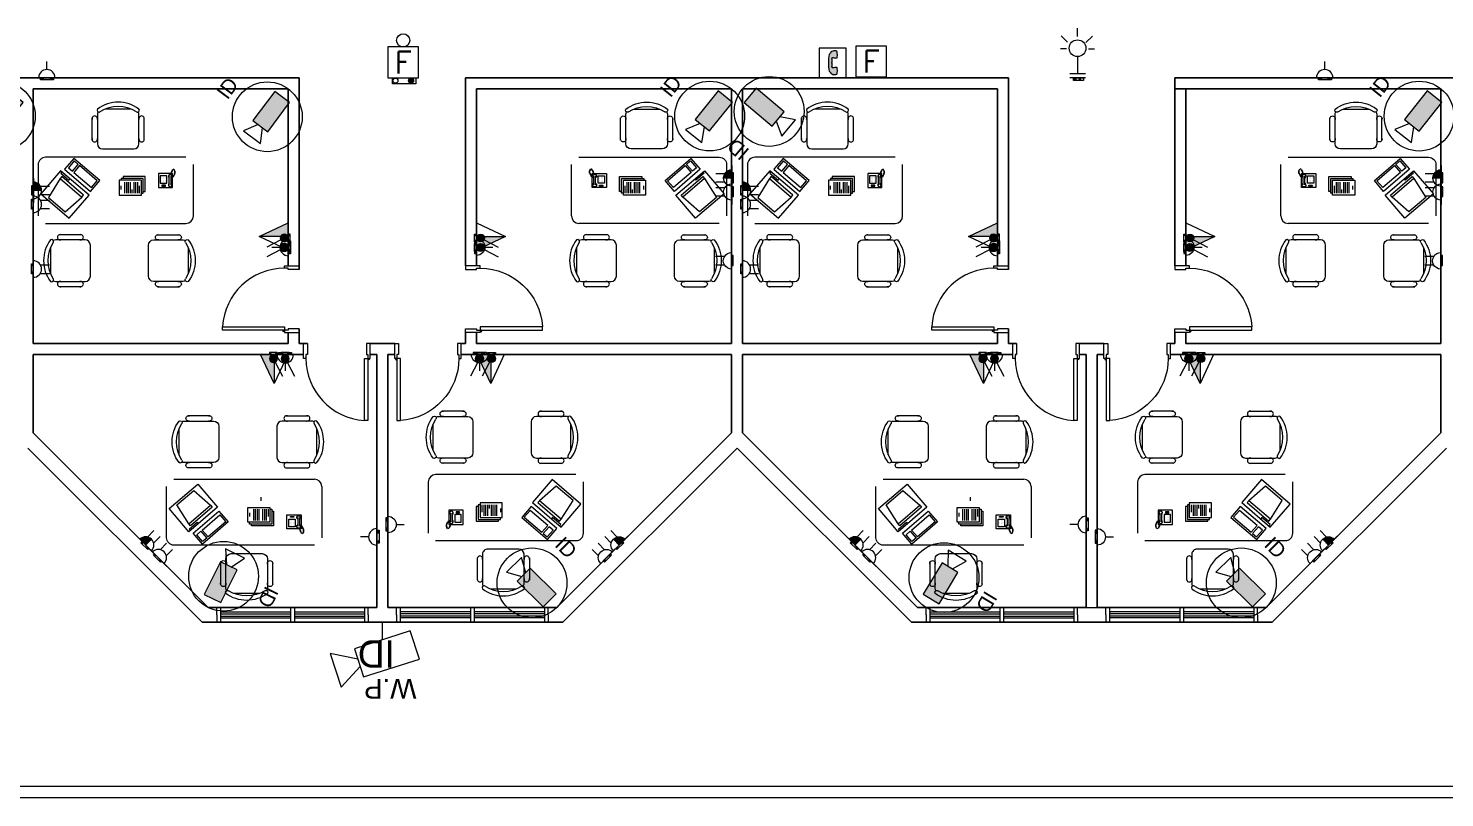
# Model space of a CAD drawing. Extents: x -15 to 148, y 313 to 399.
# Drawn here: x 65.41 to 84.58, y 336.52 to 346.94 of the extents above; entities that cross this region are included whole.
import ezdxf
from ezdxf.enums import TextEntityAlignment as Align

# ---------------------------------------------------------------- set-up
doc = ezdxf.new("R2010")
doc.units = 0
doc.header["$LTSCALE"] = 0.15
doc.layers.get('0').update_dxf_attribs({"color": 252})
for name, color, linetype in [('0 BDH', 252, 'Continuous'), ('0 CCTV', 252, 'Continuous'), ('0 fire alarm', 252, 'Continuous'), ('0 NAMES', 252, 'Continuous'), ('0 sockets', 252, 'Continuous'), ('0 sound', 252, 'Continuous'), ('CCTV', 4, 'Continuous'), ('E- Power- SYM', 4, 'Continuous'), ('E-SOCK', 2, 'Continuous'), ('Lighting Swiches Layer', 4, 'Continuous')]:
    doc.layers.add(name, color=color, linetype=linetype)
for name, color, linetype, lineweight in [('anal', 252, 'Continuous', 20), ('DOOR', 252, 'Continuous', 20), ('E-LT-CKT-NM', 7, 'Continuous', 30), ('sofa', 252, 'Continuous', 9), ('T-CCTV', 7, 'Continuous', 0), ('T-FIRE-B', 4, 'Continuous', 0), ('T-STRUCTURED', 7, 'Continuous', 0), ('T-TEXT', 2, 'Continuous', 0), ('wall', 252, 'Continuous', 30)]:
    doc.layers.add(name, color=color, linetype=linetype, lineweight=lineweight)
doc.styles.add('Arial_3', font='arial.ttf', dxfattribs={"height": 2.345885})
doc.styles.add('SDC-TEXT-ARB', font='sdc-arb.shx')
doc.styles.add('TEXT-NFP', font='simplex.shx')
pattern_1 = [(0, (0, 0), (0, 6.985), [5.08, -1.905]), (90, (0, 0), (-6.985, 4e-16), [5.08, -1.905])]

# ---------------------------------------------------------------- blocks, each defined once
blk = doc.blocks.new('CHAIR7')
for p, q in [((0, 9), (0, -9)), ((20, 12), (3, 12)), ((5.12, 15.04), (17.88, 15.04)), ((23, -7.44), (23, 7.44)), ((3, -12), (20, -12)), ((5.12, -15), (17.88, -15))]:
    blk.add_line(p, q)
for centre, radius, start, end in [((3, 9), 3, 90, 180), ((5.56, 13.54), 1.56, 73.7398, 286.2602), ((17.44, 13.54), 1.56, 253.7398, 106.2602), ((20, 9), 3, 62.41556, 90), ((22.34, 11.12), 1.1, 53.30994, 212.02741), ((4.82, 0), 19.64, 327.57575, 32.42425), ((7, 0), 20, 323.1301, 36.8699), ((3, -9), 3, 180, 270), ((5.56, -13.5), 1.56, 73.7398, 286.2602), ((17.44, -13.5), 1.56, 253.7398, 106.2602), ((20, -9), 3, 270, 297.58444), ((22.34, -11.12), 1.1, 147.97259, 306.69006)]:
    blk.add_arc(centre, radius, start, end)
blk = doc.blocks.new('RECTANG')
for p, q in [((1, 1), (0, 1)), ((0, 1), (0, 0)), ((1, 0), (1, 1)), ((0, 0), (1, 0))]:
    blk.add_line(p, q)
blk = doc.blocks.new('FNPHONE')
for p, q in [((-9.1, 0.22), (-9.7, 0.02)), ((-8.9, 0.62), (-9.5, 0.42)), ((-8.7, 1.02), (-9.3, 0.82)), ((-8.5, 1.42), (-9.1, 1.22)), ((-8.3, 1.82), (-8.9, 1.62)), ((-7.14, 0.56), (-7.5, -0.58)), ((-7.29, 6.54), (-7.29, 1.54)), ((-6.29, 6.54), (-6.29, 1.54)), ((-3.87, 4.85), (-3.87, 4.85)), ((-3.87, 3.91), (-3.87, 3.91)), ((-3.87, 2.97), (-3.87, 2.97)), ((-3.87, 2.03), (-3.87, 2.03)), ((-2.94, 4.85), (-2.94, 4.85)), ((-2.94, 3.91), (-2.94, 3.91)), ((-2.94, 2.97), (-2.94, 2.97)), ((-2.94, 2.03), (-2.94, 2.03)), ((-2, 4.85), (-2, 4.85)), ((-2, 3.91), (-2, 3.91)), ((-2, 2.97), (-2, 2.97)), ((-2, 2.03), (-2, 2.03)), ((-9.3, -0.18), (-9.9, -0.38)), ((-9.3, -0.58), (-9.9, -0.78)), ((-9.3, -0.98), (-9.9, -1.18)), ((-9.3, -1.38), (-9.9, -1.58)), ((-9.1, -1.78), (-9.7, -1.98)), ((-8.9, -2.18), (-9.5, -2.38)), ((-8.43, -2.46), (-9.03, -2.66)), ((-7.9, -1.98), (-8.5, -2.18)), ((-7.7, -1.58), (-8.3, -1.78)), ((-7.5, -1.18), (-8.1, -1.38)), ((-7.3, -0.78), (-7.9, -0.98))]:
    blk.add_line(p, q)
for centre, start, end in [((-6.79, 6.54), 298.49146, 241.50854), ((-6.79, 1.54), 118.49146, 61.50854)]:
    blk.add_arc(centre, 1.05, start, end)
for p, xscale, yscale, zscale in [((-8.21, 0), 8.20528234483245, 8.104073169521023, 8.20528234483245), ((-4.81, 1.25), 3.75, 4.375, 3.75), ((-4.03, 6.72), 2.03125, 0.46875, 2.03125)]:
    blk.add_blockref('RECTANG', p, dxfattribs=dict(xscale=xscale, yscale=yscale, zscale=zscale))
blk = doc.blocks.new('IBMAT', base_point=(61, 306))
for p, q in [((75, 307), (75, 306)), ((81, 307), (75, 307)), ((81, 306), (81, 307))]:
    blk.add_line(p, q)
at = {"xscale": 21, "yscale": 17, "zscale": 21}
blk.add_blockref('RECTANG', (61, 306), dxfattribs=at)
blk = doc.blocks.new('KEYBOARD', base_point=(60, 294))
for p, xscale, yscale, zscale in [((60, 294), 19, 8, 19), ((61, 295), 13, 5, 13), ((75, 295), 3, 5, 3)]:
    blk.add_blockref('RECTANG', p, dxfattribs=dict(xscale=xscale, yscale=yscale, zscale=zscale))
blk = doc.blocks.new('FNCOMP')
for p, q in [((-6.64, 16.23), (-8.5, 3.5)), ((6.08, 16.23), (-6.64, 16.23)), ((8, 3.5), (6.08, 16.23)), ((-8.5, 3.5), (-8.5, 2.04)), ((8, 3.5), (-8.5, 3.5)), ((-8.5, 2.04), (8, 2.04)), ((8, 2.04), (8, 3.5))]:
    blk.add_line(p, q)
at = {"xscale": 1.033846153846154, "yscale": 1.033846153846154, "zscale": 1.033846153846154}
for name, p in [('IBMAT', (-10.86, 0)), ('KEYBOARD', (-10.05, -10.5))]:
    blk.add_blockref(name, p, dxfattribs=at)
blk = doc.blocks.new('D90')
at = {"layer": 'DOOR'}
for points in [[(0.03, 0.2), (0.03, 1.04), (0.078, 1.04), (0.078, 0.2)], [(0.03, 0.2), (0, 0.2), (0, 0), (0.05, 0), (0.05, 0.15), (0.03, 0.15)], [(0.87, 0.2), (0.9, 0.2), (0.9, 0), (0.85, 0), (0.85, 0.15), (0.87, 0.15)]]:
    blk.add_lwpolyline(points, close=True, dxfattribs=at)
blk.add_circle((0.02, 0.21), 0.01, dxfattribs=at)
blk.add_arc((0.025, 0.197), 0.845, 0.2218, 86.3889, dxfattribs=at)
blk = doc.blocks.new('ARCH')
at = {"layer": 'anal'}
for p, q in [((67.958, 339.1), (70.008, 339.1)), ((67.958, 339), (67.958, 339.1)), ((67.958, 339), (67.958, 338.9)), ((68.008, 339.1), (68.008, 338.9)), ((68.008, 339.04), (68.958, 339.04)), ((68.008, 339.015), (68.958, 339.015)), ((68.008, 339), (68.008, 338.9)), ((68.008, 338.985), (68.958, 338.985)), ((68.008, 338.96), (68.958, 338.96)), ((68.958, 339.1), (68.958, 338.9)), ((69.008, 339.1), (69.008, 338.9)), ((69.008, 339.04), (69.958, 339.04)), ((69.008, 339.015), (69.958, 339.015)), ((69.008, 338.985), (69.958, 338.985)), ((69.008, 338.96), (69.958, 338.96)), ((69.958, 339.1), (69.958, 338.9)), ((69.958, 339), (69.958, 338.9)), ((70.008, 339), (70.008, 339.1)), ((70.008, 339), (70.008, 338.9)), ((70.392, 339), (70.392, 339.1)), ((72.442, 339.1), (70.392, 339.1)), ((70.392, 339), (70.392, 338.9)), ((70.442, 339.1), (70.442, 338.9)), ((71.392, 339.04), (70.442, 339.04)), ((71.392, 339.015), (70.442, 339.015)), ((70.442, 339), (70.442, 338.9)), ((71.392, 338.985), (70.442, 338.985)), ((71.392, 338.96), (70.442, 338.96)), ((71.392, 339.1), (71.392, 338.9)), ((71.442, 339.1), (71.442, 338.9)), ((72.392, 339.04), (71.442, 339.04)), ((72.392, 339.015), (71.442, 339.015)), ((72.392, 338.985), (71.442, 338.985)), ((72.392, 338.96), (71.442, 338.96)), ((72.392, 339.1), (72.392, 338.9)), ((72.392, 339), (72.392, 338.9)), ((72.442, 339), (72.442, 339.1)), ((72.442, 339), (72.442, 338.9)), ((77.558, 339.1), (79.608, 339.1)), ((77.558, 339), (77.558, 339.1)), ((77.558, 339), (77.558, 338.9)), ((77.608, 339.1), (77.608, 338.9)), ((77.608, 339.04), (78.558, 339.04)), ((77.608, 339.015), (78.558, 339.015)), ((77.608, 339), (77.608, 338.9)), ((77.608, 338.985), (78.558, 338.985)), ((77.608, 338.96), (78.558, 338.96)), ((78.558, 339.1), (78.558, 338.9)), ((78.608, 339.1), (78.608, 338.9)), ((78.608, 339.04), (79.558, 339.04)), ((78.608, 339.015), (79.558, 339.015)), ((78.608, 338.985), (79.558, 338.985)), ((78.608, 338.96), (79.558, 338.96)), ((79.558, 339.1), (79.558, 338.9)), ((79.558, 339), (79.558, 338.9)), ((79.608, 339), (79.608, 339.1)), ((79.608, 339), (79.608, 338.9)), ((79.725, 339.1), (79.875, 339.1)), ((79.992, 339), (79.992, 339.1)), ((82.042, 339.1), (79.992, 339.1)), ((79.992, 339), (79.992, 338.9)), ((80.042, 339.1), (80.042, 338.9)), ((80.992, 339.04), (80.042, 339.04)), ((80.992, 339.015), (80.042, 339.015)), ((80.042, 339), (80.042, 338.9)), ((80.992, 338.985), (80.042, 338.985)), ((80.992, 338.96), (80.042, 338.96)), ((80.992, 339.1), (80.992, 338.9)), ((81.042, 339.1), (81.042, 338.9)), ((81.992, 339.04), (81.042, 339.04)), ((81.992, 339.015), (81.042, 339.015)), ((81.992, 338.985), (81.042, 338.985)), ((81.992, 338.96), (81.042, 338.96)), ((81.992, 339.1), (81.992, 338.9)), ((81.992, 339), (81.992, 338.9)), ((82.042, 339), (82.042, 339.1)), ((82.042, 339), (82.042, 338.9)), ((67.958, 338.9), (70.008, 338.9)), ((72.442, 338.9), (70.392, 338.9)), ((77.558, 338.9), (79.608, 338.9)), ((82.042, 338.9), (79.992, 338.9)), ((96.525, 336.675), (58.125, 336.675)), ((96.675, 336.525), (60, 336.525))]:
    blk.add_line(p, q, dxfattribs=at)
at = {"layer": 'sofa'}
for p, q in [((67.641, 344.403), (67.641, 345.098)), ((72.759, 344.403), (72.759, 345.098)), ((77.241, 344.403), (77.241, 345.098)), ((82.359, 344.403), (82.359, 345.098)), ((65.641, 344.303), (67.541, 344.303)), ((74.759, 344.303), (72.859, 344.303)), ((74.759, 344.303), (72.859, 344.303)), ((75.241, 344.303), (77.141, 344.303)), ((84.359, 344.303), (82.459, 344.303)), ((84.359, 344.303), (82.459, 344.303)), ((67.379, 340.839), (69.279, 340.839)), ((72.82, 340.901), (70.92, 340.901)), ((76.979, 340.839), (78.879, 340.839)), ((82.42, 340.901), (80.52, 340.901)), ((69.379, 340.739), (69.379, 340.045)), ((70.82, 340.801), (70.82, 340.106)), ((78.979, 340.739), (78.979, 340.045)), ((80.42, 340.801), (80.42, 340.106))]:
    blk.add_line(p, q, dxfattribs=at)
for points in [[(67.541, 345.198), (65.641, 345.198, 0.414214), (65.541, 345.098), (65.541, 344.403)], [(72.859, 345.198), (74.759, 345.198, -0.414214), (74.859, 345.098), (74.859, 344.403)], [(77.141, 345.198), (75.241, 345.198, 0.414214), (75.141, 345.098), (75.141, 344.403)], [(82.459, 345.198), (84.359, 345.198, -0.414214), (84.459, 345.098), (84.459, 344.403)], [(69.279, 339.945), (67.379, 339.945, -0.414214), (67.279, 340.045), (67.279, 340.739)], [(70.92, 340.006), (72.82, 340.006, 0.414214), (72.92, 340.106), (72.92, 340.801)], [(78.879, 339.945), (76.979, 339.945, -0.414214), (76.879, 340.045), (76.879, 340.739)], [(80.52, 340.006), (82.42, 340.006, 0.414214), (82.52, 340.106), (82.52, 340.801)]]:
    blk.add_lwpolyline(points, format="xyb", dxfattribs=at)
for points in [[(66.639, 344.686), (66.939, 344.686), (66.939, 344.886), (66.639, 344.886), (66.639, 344.686)], [(66.939, 344.711), (66.964, 344.711), (66.964, 344.911), (66.664, 344.911), (66.664, 344.886)], [(66.964, 344.736), (66.989, 344.736), (66.989, 344.936), (66.689, 344.936), (66.689, 344.911)], [(66.714, 344.711), (66.714, 344.861)], [(66.739, 344.711), (66.739, 344.861)], [(66.764, 344.711), (66.764, 344.861)], [(66.789, 344.711), (66.789, 344.861)], [(66.839, 344.711), (66.839, 344.861)], [(66.864, 344.711), (66.864, 344.861)], [(66.889, 344.711), (66.889, 344.861)], [(73.436, 344.736), (73.411, 344.736), (73.411, 344.936), (73.711, 344.936), (73.711, 344.911)], [(73.461, 344.711), (73.436, 344.711), (73.436, 344.911), (73.736, 344.911), (73.736, 344.886)], [(73.761, 344.686), (73.461, 344.686), (73.461, 344.886), (73.761, 344.886), (73.761, 344.686)], [(73.511, 344.711), (73.511, 344.861)], [(73.536, 344.711), (73.536, 344.861)], [(73.561, 344.711), (73.561, 344.861)], [(73.611, 344.711), (73.611, 344.861)], [(73.636, 344.711), (73.636, 344.861)], [(73.661, 344.711), (73.661, 344.861)], [(73.686, 344.711), (73.686, 344.861)], [(76.239, 344.686), (76.539, 344.686), (76.539, 344.886), (76.239, 344.886), (76.239, 344.686)], [(76.539, 344.711), (76.564, 344.711), (76.564, 344.911), (76.264, 344.911), (76.264, 344.886)], [(76.564, 344.736), (76.589, 344.736), (76.589, 344.936), (76.289, 344.936), (76.289, 344.911)], [(76.314, 344.711), (76.314, 344.861)], [(76.339, 344.711), (76.339, 344.861)], [(76.364, 344.711), (76.364, 344.861)], [(76.389, 344.711), (76.389, 344.861)], [(76.439, 344.711), (76.439, 344.861)], [(76.464, 344.711), (76.464, 344.861)], [(76.489, 344.711), (76.489, 344.861)], [(83.036, 344.736), (83.011, 344.736), (83.011, 344.936), (83.311, 344.936), (83.311, 344.911)], [(83.061, 344.711), (83.036, 344.711), (83.036, 344.911), (83.336, 344.911), (83.336, 344.886)], [(83.361, 344.686), (83.061, 344.686), (83.061, 344.886), (83.361, 344.886), (83.361, 344.686)], [(83.111, 344.711), (83.111, 344.861)], [(83.136, 344.711), (83.136, 344.861)], [(83.161, 344.711), (83.161, 344.861)], [(83.211, 344.711), (83.211, 344.861)], [(83.236, 344.711), (83.236, 344.861)], [(83.261, 344.711), (83.261, 344.861)], [(83.286, 344.711), (83.286, 344.861)], [(66.664, 344.761), (66.664, 344.811)], [(66.814, 344.711), (66.814, 344.761)], [(66.914, 344.711), (66.914, 344.811)], [(73.486, 344.711), (73.486, 344.811)], [(73.586, 344.711), (73.586, 344.761)], [(73.736, 344.761), (73.736, 344.811)], [(76.264, 344.761), (76.264, 344.811)], [(76.414, 344.711), (76.414, 344.761)], [(76.514, 344.711), (76.514, 344.811)], [(83.086, 344.711), (83.086, 344.811)], [(83.186, 344.711), (83.186, 344.761)], [(83.336, 344.761), (83.336, 344.811)], [(68.378, 340.456), (68.678, 340.456), (68.678, 340.256), (68.378, 340.256), (68.378, 340.456)], [(68.553, 340.597), (68.553, 340.547)], [(71.496, 340.468), (71.471, 340.468), (71.471, 340.268), (71.771, 340.268), (71.771, 340.293)], [(71.521, 340.493), (71.496, 340.493), (71.496, 340.293), (71.796, 340.293), (71.796, 340.318)], [(71.821, 340.518), (71.521, 340.518), (71.521, 340.318), (71.821, 340.318), (71.821, 340.518)], [(71.546, 340.493), (71.546, 340.393)], [(71.571, 340.493), (71.571, 340.343)], [(71.596, 340.493), (71.596, 340.343)], [(71.621, 340.493), (71.621, 340.343)], [(71.646, 340.493), (71.646, 340.443)], [(71.671, 340.493), (71.671, 340.343)], [(71.696, 340.493), (71.696, 340.343)], [(71.721, 340.493), (71.721, 340.343)], [(71.746, 340.493), (71.746, 340.343)], [(77.978, 340.456), (78.278, 340.456), (78.278, 340.256), (77.978, 340.256), (77.978, 340.456)], [(78.153, 340.597), (78.153, 340.547)], [(81.096, 340.468), (81.071, 340.468), (81.071, 340.268), (81.371, 340.268), (81.371, 340.293)], [(81.121, 340.493), (81.096, 340.493), (81.096, 340.293), (81.396, 340.293), (81.396, 340.318)], [(81.421, 340.518), (81.121, 340.518), (81.121, 340.318), (81.421, 340.318), (81.421, 340.518)], [(81.146, 340.493), (81.146, 340.393)], [(81.171, 340.493), (81.171, 340.343)], [(81.196, 340.493), (81.196, 340.343)], [(81.221, 340.493), (81.221, 340.343)], [(81.246, 340.493), (81.246, 340.443)], [(81.271, 340.493), (81.271, 340.343)], [(81.296, 340.493), (81.296, 340.343)], [(81.321, 340.493), (81.321, 340.343)], [(81.346, 340.493), (81.346, 340.343)], [(68.678, 340.431), (68.703, 340.431), (68.703, 340.231), (68.403, 340.231), (68.403, 340.256)], [(68.403, 340.381), (68.403, 340.331)], [(68.703, 340.406), (68.728, 340.406), (68.728, 340.206), (68.428, 340.206), (68.428, 340.231)], [(68.453, 340.431), (68.453, 340.281)], [(68.478, 340.431), (68.478, 340.281)], [(68.503, 340.431), (68.503, 340.281)], [(68.528, 340.431), (68.528, 340.281)], [(68.578, 340.431), (68.578, 340.281)], [(68.603, 340.431), (68.603, 340.281)], [(68.628, 340.431), (68.628, 340.281)], [(68.653, 340.431), (68.653, 340.331)], [(71.796, 340.443), (71.796, 340.393)], [(78.278, 340.431), (78.303, 340.431), (78.303, 340.231), (78.003, 340.231), (78.003, 340.256)], [(78.003, 340.381), (78.003, 340.331)], [(78.303, 340.406), (78.328, 340.406), (78.328, 340.206), (78.028, 340.206), (78.028, 340.231)], [(78.053, 340.431), (78.053, 340.281)], [(78.078, 340.431), (78.078, 340.281)], [(78.103, 340.431), (78.103, 340.281)], [(78.128, 340.431), (78.128, 340.281)], [(78.178, 340.431), (78.178, 340.281)], [(78.203, 340.431), (78.203, 340.281)], [(78.228, 340.431), (78.228, 340.281)], [(78.253, 340.431), (78.253, 340.331)], [(81.396, 340.443), (81.396, 340.393)]]:
    blk.add_lwpolyline(points, dxfattribs=at)
for centre, start, end in [((67.541, 344.403), 270, 0), ((72.859, 344.403), 180, 270), ((72.859, 344.403), 180, 270), ((77.141, 344.403), 270, 0), ((82.459, 344.403), 180, 270), ((82.459, 344.403), 180, 270), ((69.279, 340.739), 0, 90), ((70.92, 340.801), 90, 180), ((78.879, 340.739), 0, 90), ((80.52, 340.801), 90, 180)]:
    blk.add_arc(centre, 0.1, start, end, dxfattribs=at)
at = {"layer": 'wall'}
for p, q in [((69.075, 346.275), (61.725, 346.275)), ((69.075, 346.275), (69.075, 343.676)), ((71.325, 346.275), (71.325, 343.726)), ((78.675, 346.275), (71.325, 346.275)), ((78.675, 346.275), (78.675, 343.676)), ((86.925, 346.275), (80.925, 346.275)), ((80.925, 346.275), (80.925, 343.726)), ((68.925, 346.125), (65.475, 346.125)), ((65.475, 346.125), (65.475, 342.675)), ((68.925, 346.125), (68.925, 343.726)), ((71.475, 346.125), (71.475, 343.726)), ((74.925, 346.125), (71.475, 346.125)), ((74.925, 346.125), (74.925, 342.675)), ((78.525, 346.125), (75.075, 346.125)), ((75.075, 346.125), (75.075, 342.675)), ((78.525, 346.125), (78.525, 343.726)), ((84.525, 346.125), (80.925, 346.125)), ((81.075, 346.125), (81.075, 343.726)), ((84.525, 346.125), (84.525, 342.675)), ((68.925, 342.826), (68.925, 342.675)), ((69.075, 342.876), (69.075, 342.675)), ((71.325, 342.826), (71.325, 342.675)), ((71.475, 342.826), (71.475, 342.675)), ((78.525, 342.826), (78.525, 342.675)), ((78.675, 342.876), (78.675, 342.675)), ((80.925, 342.826), (80.925, 342.675)), ((81.075, 342.826), (81.075, 342.675)), ((68.925, 342.675), (65.475, 342.675)), ((69.184, 342.675), (69.075, 342.675)), ((70.366, 342.675), (70.034, 342.675)), ((71.325, 342.675), (71.266, 342.675)), ((74.925, 342.675), (71.475, 342.675)), ((78.525, 342.675), (75.075, 342.675)), ((78.784, 342.675), (78.675, 342.675)), ((79.966, 342.675), (79.634, 342.675)), ((80.925, 342.675), (80.866, 342.675)), ((84.525, 342.675), (81.075, 342.675)), ((69.134, 342.525), (65.475, 342.525)), ((65.475, 342.525), (65.475, 341.466)), ((70.125, 342.525), (70.034, 342.525)), ((70.125, 342.525), (70.125, 339.1)), ((70.366, 342.525), (70.275, 342.525)), ((70.275, 342.525), (70.275, 339.1)), ((74.925, 342.525), (71.266, 342.525)), ((74.925, 342.525), (74.925, 341.466)), ((75.075, 342.525), (75.075, 341.466)), ((78.734, 342.525), (75.075, 342.525)), ((78.784, 342.525), (78.764, 342.525)), ((79.725, 342.525), (79.634, 342.525)), ((79.725, 342.525), (79.725, 339.1)), ((79.875, 342.525), (79.875, 339.1)), ((79.966, 342.525), (79.875, 342.525)), ((84.525, 342.525), (80.866, 342.525)), ((84.525, 342.525), (84.525, 341.466)), ((67.841, 339.1), (65.475, 341.466)), ((74.925, 341.466), (72.559, 339.1)), ((77.441, 339.1), (75.075, 341.466)), ((84.525, 341.466), (82.159, 339.1)), ((67.759, 338.9), (65.4, 341.259)), ((75, 341.259), (72.641, 338.9)), ((77.359, 338.9), (75, 341.259)), ((84.6, 341.259), (82.241, 338.9)), ((70.125, 339.1), (67.841, 339.1)), ((72.559, 339.1), (70.275, 339.1)), ((79.725, 339.1), (77.441, 339.1)), ((79.725, 339.1), (77.441, 339.1)), ((82.159, 339.1), (79.875, 339.1)), ((82.159, 339.1), (79.875, 339.1)), ((72.641, 338.9), (67.759, 338.9)), ((82.241, 338.9), (77.359, 338.9)), ((82.241, 338.9), (77.359, 338.9))]:
    blk.add_line(p, q, dxfattribs=at)
at = {"layer": 'DOOR'}
for p, rotation in [((69.075, 342.826), 90), ((78.675, 342.826), 90), ((70.034, 342.675), 180), ((79.634, 342.675), 180)]:
    blk.add_blockref('D90', p, dxfattribs=dict(at, rotation=rotation))
at = {"layer": 'DOOR', "xscale": -1}
for p, rotation in [((71.325, 342.826), 270), ((80.925, 342.826), 270), ((70.366, 342.675), 180), ((79.966, 342.675), 180)]:
    blk.add_blockref('D90', p, dxfattribs=dict(at, rotation=rotation))
at = {"layer": 'sofa'}
for name, p, xscale, yscale, zscale, rotation in [('CHAIR7', (66.624, 345.312), 0.0234375, 0.0234375, 0.0234375, 90), ('CHAIR7', (73.776, 345.312), -0.0234375, 0.0234375, 0.0234375, 270), ('CHAIR7', (76.224, 345.312), 0.0234375, 0.0234375, 0.0234375, 90), ('CHAIR7', (83.376, 345.312), -0.0234375, 0.0234375, 0.0234375, 270), ('FNCOMP', (66.036, 344.85), 0.02343749999997079, 0.02343749999997079, 0.02343749999997079, 139.3987053547845), ('FNCOMP', (74.364, 344.85), -0.02343749999997079, 0.0234375, 0.0234375, 220.6012946452155), ('FNCOMP', (75.636, 344.85), 0.02343749999997079, 0.02343749999997079, 0.02343749999997079, 139.3987053547845), ('FNCOMP', (83.964, 344.85), -0.02343749999997079, 0.0234375, 0.0234375, 220.6012946452155), ('FNPHONE', (67.168, 344.977), 0.0234375, 0.0234375, 0.0234375, 180), ('FNPHONE', (73.232, 344.977), -0.0234375, 0.0234375, 0.0234375, 180), ('FNPHONE', (76.768, 344.977), 0.0234375, 0.0234375, 0.0234375, 180), ('FNPHONE', (82.832, 344.977), -0.0234375, 0.0234375, 0.0234375, 180), ('CHAIR7', (66.247, 343.798), 0.0234375, 0.0234375, 0.0234375, 180), ('CHAIR7', (67.034, 343.798), -0.0234375, 0.0234375, 0.0234375, 180), ('CHAIR7', (73.366, 343.798), 0.0234375, 0.0234375, 0.0234375, 180), ('CHAIR7', (74.153, 343.798), -0.0234375, 0.0234375, 0.0234375, 180), ('CHAIR7', (75.847, 343.798), 0.0234375, 0.0234375, 0.0234375, 180), ('CHAIR7', (76.634, 343.798), -0.0234375, 0.0234375, 0.0234375, 180), ('CHAIR7', (82.966, 343.798), 0.0234375, 0.0234375, 0.0234375, 180), ('CHAIR7', (83.753, 343.798), -0.0234375, 0.0234375, 0.0234375, 180), ('FNCOMP', (72.424, 340.355), 0.02343749999997079, 0.02343749999997079, 0.02343749999997079, 319.3987053547845), ('FNCOMP', (82.024, 340.355), 0.02343749999997079, 0.02343749999997079, 0.02343749999997079, 319.3987053547845), ('FNCOMP', (67.775, 340.293), -0.02343749999997079, 0.0234375, 0.0234375, 40.60129464521547), ('FNCOMP', (77.375, 340.293), -0.02343749999997079, 0.0234375, 0.0234375, 40.60129464521547), ('CHAIR7', (71.836, 339.892), 0.0234375, 0.0234375, 0.0234375, 270), ('CHAIR7', (81.436, 339.892), 0.0234375, 0.0234375, 0.0234375, 270), ('CHAIR7', (68.363, 339.83), -0.0234375, 0.0234375, 0.0234375, 90), ('CHAIR7', (77.963, 339.83), -0.0234375, 0.0234375, 0.0234375, 90)]:
    blk.add_blockref(name, p, dxfattribs=dict(at, xscale=xscale, yscale=yscale, zscale=zscale, rotation=rotation))
at = {"layer": 'sofa', "yscale": 0.0234375, "zscale": 0.0234375}
for name, p, xscale in [('CHAIR7', (67.986, 341.344), -0.0234375), ('CHAIR7', (68.773, 341.344), 0.0234375), ('CHAIR7', (71.426, 341.406), -0.0234375), ('CHAIR7', (72.213, 341.406), 0.0234375), ('CHAIR7', (77.586, 341.344), -0.0234375), ('CHAIR7', (78.373, 341.344), 0.0234375), ('CHAIR7', (81.026, 341.406), -0.0234375), ('CHAIR7', (81.813, 341.406), 0.0234375), ('FNPHONE', (68.907, 340.165), -0.0234375), ('FNPHONE', (71.292, 340.227), 0.0234375), ('FNPHONE', (78.507, 340.165), -0.0234375), ('FNPHONE', (80.892, 340.227), 0.0234375)]:
    blk.add_blockref(name, p, dxfattribs=dict(at, xscale=xscale))
blk = doc.blocks.new('*U163')
at = {"linetype": 'ByBlock'}
h = blk.add_hatch(dxfattribs=at)
h.set_pattern_fill('ANGLE', color=2)
h.set_pattern_definition([(0, (-301.6926, 2.516), (0, 6.985), [5.08, -1.905]), (90, (-301.6926, 2.516), (-6.985, 4e-16), [5.08, -1.905])])
h.paths.add_polyline_path([(87, -25, 1), (127, -25, 1)])
at = {"color": 6, "linetype": 'ByBlock'}
blk.add_lwpolyline([(-154, 0), (164, 0), (164, -52), (-154, -52)], close=True, dxfattribs=at)
for centre in [(-107, -25), (107, -25)]:
    blk.add_circle(centre, 20.1, dxfattribs=at)
at = {"layer": 'E-SOCK'}
for p, q in [((0, 200), (0, 395)), ((-300, 0), (300, 0))]:
    blk.add_line(p, q, dxfattribs=at)
blk.add_arc((0, 0), 200, 0, 180, dxfattribs=at)
blk = doc.blocks.new('s')
at = {"layer": '0 BDH', "linetype": 'ByBlock'}
h = blk.add_hatch(dxfattribs=at)
h.set_pattern_fill('ANGLE', color=2)
h.set_pattern_definition([(0, (-147.759, -393.318), (0, 6.985), [5.08, -1.905]), (90, (-147.759, -393.318), (-6.985, 4e-16), [5.08, -1.905])])
h.paths.add_polyline_path([(0.073, 0.002, 1), (0.054, 0.002, 1)])
at = {"layer": '0 BDH', "color": 6, "linetype": 'ByBlock'}
blk.add_lwpolyline([(-0.089, 0.015), (0.089, 0.015), (0.089, -0.015), (-0.089, -0.015)], close=True, dxfattribs=at)
for centre in [(-0.064, 0.002), (0.064, 0.002)]:
    blk.add_circle(centre, 0.00918, dxfattribs=at)
blk = doc.blocks.new('*U184')
at = {"layer": 'E-SOCK'}
h = blk.add_hatch(color=256, dxfattribs=at)
h.dxf.hatch_style = 1
h.paths.add_polyline_path([(0, 0.074, 0.414214), (-0.149, -0.074), (0, -0.074)])
for p, q in [((-0.077, 0.053), (-0.077, 0.217)), ((0.077, 0.053), (0.077, 0.217)), ((-0.223, -0.074), (0.223, -0.074))]:
    blk.add_line(p, q, dxfattribs=at)
blk.add_lwpolyline([(0, 0.074), (0, -0.074)], dxfattribs=at)
blk.add_arc((0, -0.074), 0.149, 0, 180, dxfattribs=at)
at = {"layer": '0 BDH', "color": 6, "linetype": 'ByBlock'}
blk.add_blockref('s', (-0.001, -0.089), dxfattribs=at)
blk = doc.blocks.new('*U177')
at = {"layer": 'E-SOCK'}
for p, q in [((-0.077, -0.021), (-0.077, 0.142)), ((0.077, -0.021), (0.077, 0.142)), ((-0.223, -0.149), (0.223, -0.149))]:
    blk.add_line(p, q, dxfattribs=at)
blk.add_arc((0, -0.149), 0.149, 0, 180, dxfattribs=at)
at = {"layer": '0 BDH', "color": 6, "linetype": 'ByBlock'}
blk.add_blockref('s', (-0.005, -0.163), dxfattribs=at)
blk = doc.blocks.new('*U178')
at = {"layer": 'E-SOCK'}
for p, q in [((-0.077, -0.021), (-0.077, 0.142)), ((0.077, -0.021), (0.077, 0.142)), ((-0.223, -0.149), (0.223, -0.149))]:
    blk.add_line(p, q, dxfattribs=at)
blk.add_arc((0, -0.149), 0.149, 0, 180, dxfattribs=at)
at = {"layer": '0 BDH', "color": 6, "linetype": 'ByBlock'}
blk.add_blockref('s', (-0.005, -0.163), dxfattribs=at)
blk = doc.blocks.new('11')
at = {"layer": 'Lighting Swiches Layer'}
blk.add_hatch(color=256, dxfattribs=at).paths.add_polyline_path([(77310, 15167, 1), (77089, 15167, 1)])
blk.add_line((77251, 15264), (77455, 15654), dxfattribs=at)
blk.add_circle((77200, 15167), 110, dxfattribs=at)
blk = doc.blocks.new('switch one way one gang')
at = {"linetype": 'ByBlock'}
h = blk.add_hatch(dxfattribs=at)
h.set_pattern_fill('ANGLE', color=2)
h.set_pattern_definition(pattern_1)
h.paths.add_polyline_path([(0.098, -0.05, 1), (0.16, -0.05, 1)])
h = blk.add_hatch(dxfattribs=at)
h.set_pattern_fill('ANGLE', color=2)
h.set_pattern_definition(pattern_1)
h.paths.add_polyline_path([(0.16, -0.05, 1), (0.098, -0.05, 1)])
at = {"color": 6, "linetype": 'ByBlock'}
blk.add_lwpolyline([(-0.179, 0), (0.179, 0), (0.179, -0.095), (-0.179, -0.095)], close=True, dxfattribs=at)
for centre in [(-0.129, -0.05), (0.129, -0.05)]:
    blk.add_circle(centre, 0.0311, dxfattribs=at)
at = {"layer": 'E- Power- SYM', "xscale": 0.001626735360157606, "yscale": 0.001626735360157606, "zscale": 0.001626735360157606}
blk.add_blockref('11', (-125.583, -24.493), dxfattribs=at)
blk = doc.blocks.new('DAR-DB112-B1-TI0003_dwg__U74-18406553-LEGEND')
at = {"layer": 'T-STRUCTURED'}
blk.add_hatch(color=256, dxfattribs=at).paths.add_polyline_path([(0, 0), (0, 295), (-138, 295)])
blk.add_line((0, 295), (0, 0), dxfattribs=at)
at = {"layer": 'T-STRUCTURED', "flags": 128}
blk.add_lwpolyline([(138, 295), (0, 0), (-138, 295)], close=True, dxfattribs=at)
blk = doc.blocks.new('data and tele')
at = {"xscale": 0.001331826653845942, "yscale": 0.001331826653845942, "zscale": 0.001331826653845942}
blk.add_blockref('DAR-DB112-B1-TI0003_dwg__U74-18406553-LEGEND', (0, -0.392), dxfattribs=at)
blk = doc.blocks.new('f4')
at = {"layer": 'CCTV'}
for p, q in [((94306, 51895), (94306, 51688)), ((94444, 51688), (94167, 51688))]:
    blk.add_line(p, q, dxfattribs=at)
at = {"layer": 'CCTV', "flags": 128}
blk.add_lwpolyline([(94528, 52333), (93870, 52123), (93977, 51790), (94634, 52000)], close=True, dxfattribs=at)
blk.add_lwpolyline([(94595, 52123), (94921, 52055), (94794, 52454), (94567, 52210)], dxfattribs=at)
at = {"layer": 'CCTV', "color": 7, "lineweight": 15, "insert": (93904, 52590), "char_height": 234.6, "width": 738.13, "attachment_point": 1, "line_spacing_factor": 0.941778, "style": 'Arial_3'}
blk.add_mtext('W.P', dxfattribs=at)
at = {"layer": 'E-LT-CKT-NM', "style": 'SDC-TEXT-ARB'}
blk.add_attdef('ID', (94159, 51899), '', height=326, dxfattribs=at)
blk = doc.blocks.new('AS')
at = {"layer": 'E-LT-CKT-NM', "xscale": 0.001146844099872414, "yscale": 0.001146844099872414, "zscale": 0.001146844099872414}
blk.add_blockref('f4', (-108.154, -59.278), dxfattribs=at).add_auto_attribs({'ID': 'ID'})
blk = doc.blocks.new('LEGEND_dwg_CCTV DOME-1155345-TELECOMMUNICATION LEGEND_ GENERAL NOTES _SYMBOLS _ ABBREVIATIONS')
at = {"layer": 'T-CCTV'}
blk.add_hatch(color=256, dxfattribs=at).paths.add_polyline_path([(255, -95), (-120, -95), (-120, 95), (255, 95)], flags=0)
at = {"layer": 'T-CCTV', "flags": 128}
for points in [[(-120, 28), (-262, 108), (-262, -108), (-120, -28)], [(255, -95), (255, 95), (-120, 95), (-120, -95), (255, -95)]]:
    blk.add_lwpolyline(points, dxfattribs=at)
at = {"layer": 'T-CCTV'}
blk.add_circle((0, 0), 358, dxfattribs=at)
blk = doc.blocks.new('ID CAMERA')
at = {"layer": 'CCTV', "color": 6, "xscale": 1.150579243575653, "yscale": 1.150579243575653, "zscale": 1.150579243575653}
blk.add_blockref('LEGEND_dwg_CCTV DOME-1155345-TELECOMMUNICATION LEGEND_ GENERAL NOTES _SYMBOLS _ ABBREVIATIONS', (-412, 0), dxfattribs=at)
at = {"layer": 'E-LT-CKT-NM', "color": 1, "style": 'SDC-TEXT-ARB'}
blk.add_attdef('ID', (-539, 492), '', height=326, dxfattribs=at)
blk = doc.blocks.new('*U117')
blk.add_lwpolyline([(-140, -280), (140, -280), (140, 0), (-140, 0)], close=True)
at = {"layer": 'T-TEXT', "style": 'TEXT-NFP'}
blk.add_attdef('F', text='', height=200, dxfattribs=at).set_placement((0, -140, 0), align=Align.MIDDLE)
blk = doc.blocks.new('*U133')
h = blk.add_hatch(color=256)
h.dxf.hatch_style = 1
edge = h.paths.add_edge_path()
edge.add_arc((33, 257), 14.1, 13.6021, 92.3161)
edge.add_line((32, 271), (11, 271))
edge.add_arc((13, 231), 40.2, 92.7442, 154.2215)
edge.add_arc((-28, 250), 4.89, 309.2722, 334.2215, ccw=False)
edge.add_arc((-64, 281), 52.1, 306.6096, 318.7251, ccw=False)
edge.add_arc((-30, 235), 4.89, 115.3605, 167.8134)
edge.add_arc((352, 152), 396, 167.8076, 180.2975)
edge.add_arc((348, 148), 392, 179.7012, 192.2669)
edge.add_arc((-30, 66), 4.89, 193.2566, 244.6491)
edge.add_arc((-67, 18), 54.9, 39.8251, 51.6228, ccw=False)
edge.add_arc((-28, 50), 4.89, 25.7785, 50.7278, ccw=False)
edge.add_arc((13, 69), 40.2, 205.7785, 267.2558)
edge.add_line((11, 29), (32, 29))
edge.add_arc((33, 43), 14.1, 267.6839, 346.3979)
edge.add_arc((-161, 67), 209, 352.6045, 365.9008)
edge.add_arc((13, 87), 34.4, 1.9401, 17.7739)
edge.add_arc((41, 96), 4.89, 18.4909, 87.0716)
edge.add_arc((30, 28), 74.3, 81.4234, 109.9904)
edge.add_arc((2, 102), 4.89, 250.3513, 295.2423, ccw=False)
edge.add_arc((1, 106), 8.65, 174.514, 266.9586, ccw=False)
edge.add_arc((-1022, 147), 1015, 357.7161, 360.1614)
edge.add_arc((-1022, 153), 1015, 359.8386, 362.2839)
edge.add_arc((3, 194), 10.1, 100.6325, 185.9952, ccw=False)
edge.add_arc((2, 200), 4.89, 64.7577, 109.6487, ccw=False)
edge.add_arc((33, 273), 75, 247.791, 276.6818)
edge.add_arc((41, 204), 4.89, 279.9761, 341.5091)
edge.add_arc((13, 213), 34.4, 342.2261, 358.0599)
edge.add_arc((-161, 233), 209, 354.0992, 367.3955)
for p, q in [((137, 300), (-137, 300)), ((-137, 300), (-137, 0)), ((137, 0), (137, 300)), ((-137, 0), (137, 0))]:
    blk.add_line(p, q)
blk.add_lwpolyline([(46, 260, 0.357628), (32, 271), (11, 271, 0.27487), (-23, 248, -0.109294), (-24, 247, -0.052913), (-33, 239, 0.232951), (-35, 236, 0.054551), (-44, 150, 0.054883), (-35, 65, 0.228078), (-33, 61, -0.051523), (-24, 53, -0.109294), (-23, 52, 0.27487), (11, 29), (32, 29, 0.357628), (46, 40, 0.058081), (47, 88, 0.069198), (45, 98, 0.308503), (41, 101, 0.125296), (4, 97, -0.198418), (1, 97, -0.426767), (-7, 107, 0.01067), (-7, 150, 0.01067), (-7, 193, -0.390702), (1, 204, -0.198418), (4, 204, 0.126732), (42, 199, 0.275132), (45, 202, 0.069198), (47, 212, 0.058081)], format="xyb", close=True)
blk = doc.blocks.new('*U213')
at = {"linetype": 'ByBlock'}
h = blk.add_hatch(dxfattribs=at)
h.set_pattern_fill('ANGLE', color=2)
h.set_pattern_definition(pattern_1)
h.paths.add_polyline_path([(49, -27, 1), (94, -27, 1)])
at = {"color": 2}
blk.add_lwpolyline([(-140, 0), (140, 0), (140, 280), (-140, 280)], close=True, dxfattribs=at)
at = {"color": 6, "linetype": 'ByBlock'}
blk.add_lwpolyline([(-98, 0), (113, 0), (113, -55), (-98, -55)], close=True, dxfattribs=at)
at = {"color": 2}
blk.add_circle((0, 340), 60, dxfattribs=at)
at = {"color": 6, "linetype": 'ByBlock'}
for centre in [(-71, -27), (71, -27)]:
    blk.add_circle(centre, 22.5, dxfattribs=at)
at = {"layer": 'T-TEXT', "color": 2, "style": 'TEXT-NFP'}
blk.add_attdef('F', text='', height=200, dxfattribs=at).set_placement((0, 140, 0), align=Align.MIDDLE)
blk = doc.blocks.new('*U209')
at = {"linetype": 'ByBlock'}
h = blk.add_hatch(dxfattribs=at)
h.set_pattern_fill('ANGLE', color=2)
h.set_pattern_definition(pattern_1)
h.paths.add_polyline_path([(27, -14, 1), (15, -14, 1)])
at = {"color": 1}
for p, q in [((-1, 374), (-1, 450)), ((-99, 262), (-155, 262)), ((-90, 325), (-148, 383)), ((135, 380), (75, 321)), ((99, 262), (155, 262)), ((0, 193), (0, 35)), ((71, 35), (-71, 35)), ((71, 0), (-71, 0))]:
    blk.add_line(p, q, dxfattribs=at)
at = {"color": 6, "linetype": 'ByBlock'}
blk.add_lwpolyline([(-37, 0), (54, 0), (54, -26), (-37, -26)], close=True, dxfattribs=at)
at = {"color": 1}
blk.add_circle((0, 269), 75.9, dxfattribs=at)
at = {"color": 6, "linetype": 'ByBlock'}
for centre in [(-21, -14), (21, -14)]:
    blk.add_circle(centre, 6, dxfattribs=at)

msp = doc.modelspace()

# ---------------------------------------------------------------- block references
at = {"layer": '0 CCTV', "color": 2}
ref = msp.add_blockref('ID CAMERA', (65.325, 346.125), dxfattribs=dict(at, xscale=0.001147, yscale=0.001147, zscale=0.001147, rotation=51.15376736777601))
ref.add_attrib('ID', 'ID', (64.497, 345.997), dxfattribs={"layer": 'E-LT-CKT-NM', "color": 1, "height": 0.2, "rotation": 51.1538, "style": 'SDC-TEXT-ARB'})
ref = msp.add_blockref('ID CAMERA', (68.925, 346.125), dxfattribs=dict(at, xscale=0.001147, yscale=0.001147, zscale=0.001147, rotation=53.23645480851906))
ref.add_attrib('ID', 'ID', (68.103, 345.967), dxfattribs={"layer": 'E-LT-CKT-NM', "color": 1, "height": 0.2, "rotation": 53.2365, "style": 'SDC-TEXT-ARB'})
ref = msp.add_blockref('ID CAMERA', (74.925, 346.125), dxfattribs=dict(at, xscale=0.001147, yscale=0.001147, zscale=0.001147, rotation=51.29258030460721))
ref.add_attrib('ID', 'ID', (74.098, 345.995), dxfattribs={"layer": 'E-LT-CKT-NM', "color": 1, "height": 0.2, "rotation": 51.2926, "style": 'SDC-TEXT-ARB'})
ref = msp.add_blockref('ID CAMERA', (75.075, 346.125), dxfattribs=dict(at, xscale=0.001147, yscale=0.001147, zscale=0.001147, rotation=139.5847872543754))
ref.add_attrib('ID', 'ID', (75.18, 345.294), dxfattribs={"layer": 'E-LT-CKT-NM', "color": 1, "height": 0.2, "rotation": 139.5848, "style": 'SDC-TEXT-ARB'})
ref = msp.add_blockref('ID CAMERA', (84.525, 346.125), dxfattribs=dict(at, xscale=0.001147, yscale=0.001147, zscale=0.001147, rotation=51.47632070787895))
ref.add_attrib('ID', 'ID', (83.698, 345.993), dxfattribs={"layer": 'E-LT-CKT-NM', "color": 1, "height": 0.2, "rotation": 51.4763, "style": 'SDC-TEXT-ARB'})
ref = msp.add_blockref('ID CAMERA', (67.841, 339.1), dxfattribs=dict(at, xscale=0.001147, yscale=0.001147, zscale=0.001147, rotation=243.6827484579877))
ref.add_attrib('ID', 'ID', (68.622, 339.404), dxfattribs={"layer": 'E-LT-CKT-NM', "color": 1, "height": 0.2, "rotation": 243.6827, "style": 'SDC-TEXT-ARB'})
ref = msp.add_blockref('ID CAMERA', (72.559, 339.1), dxfattribs=dict(at, xscale=0.001147, yscale=0.001147, zscale=0.001147, rotation=315.0000000165224))
ref.add_attrib('ID', 'ID', (72.52, 339.937), dxfattribs={"layer": 'E-LT-CKT-NM', "color": 1, "height": 0.2, "rotation": 315, "style": 'SDC-TEXT-ARB'})
ref = msp.add_blockref('ID CAMERA', (77.558, 339.1), dxfattribs=dict(at, xscale=0.001147, yscale=0.001147, zscale=0.001147, rotation=239.0653996153979))
ref.add_attrib('ID', 'ID', (78.36, 339.34), dxfattribs={"layer": 'E-LT-CKT-NM', "color": 1, "height": 0.2, "rotation": 239.0654, "style": 'SDC-TEXT-ARB'})
ref = msp.add_blockref('ID CAMERA', (82.159, 339.1), dxfattribs=dict(at, xscale=0.001147, yscale=0.001147, zscale=0.001147, rotation=315.0000000308499))
ref.add_attrib('ID', 'ID', (82.12, 339.937), dxfattribs={"layer": 'E-LT-CKT-NM', "color": 1, "height": 0.2, "rotation": 315, "style": 'SDC-TEXT-ARB'})
at = {"layer": '0 CCTV', "color": 3, "rotation": 180}
msp.add_blockref('AS', (70.2, 338.9), dxfattribs=at)
at = {"layer": '0 fire alarm', "color": 3, "xscale": 0.001488, "yscale": 0.001488, "zscale": 0.001488}
msp.add_blockref('*U213', (70.482, 346.275), dxfattribs=at).add_auto_attribs({'F': 'F'})
msp.add_blockref('*U209', (79.608, 346.275), dxfattribs=at)
at = {"layer": '0 NAMES', "color": 6, "linetype": 'ByBlock', "yscale": 0.3, "zscale": 0.3}
for p, xscale, rotation in [((68.925, 344.105), -0.3, 89.9999999995968), ((71.475, 344.105), 0.3, 270.0000000002936), ((78.525, 344.105), -0.3, 90.00000001452183), ((81.075, 344.105), 0.3, 269.9999999853686), ((68.925, 343.976), -0.3, 89.9999999995968), ((71.475, 343.976), 0.3, 270.0000000002936), ((78.525, 343.976), -0.3, 90.00000001452183), ((81.075, 343.976), 0.3, 269.9999999853686), ((68.724, 342.525), -0.3, 179.9999999995967), ((68.884, 342.525), -0.3, 179.9999999995967), ((71.516, 342.525), 0.3, 180.0000000002937), ((71.676, 342.525), 0.3, 180.0000000002937), ((78.324, 342.525), -0.3, 180.0000000145217), ((78.484, 342.525), -0.3, 180.0000000145217), ((81.116, 342.525), 0.3, 179.9999999853687), ((81.276, 342.525), 0.3, 179.9999999853687)]:
    msp.add_blockref('switch one way one gang', p, dxfattribs=dict(at, xscale=xscale, rotation=rotation))
at = {"layer": '0 sockets', "color": 3}
msp.add_blockref('ARCH', (0, 0), dxfattribs=at)
for p, xscale, yscale, zscale in [((65.658, 346.275), 0.000557, 0.000557, 0.000557), ((82.953, 346.275), 0.0005570000000000001, 0.0005570000000000001, 0.0005570000000000001)]:
    msp.add_blockref('*U163', p, dxfattribs=dict(at, xscale=xscale, yscale=yscale, zscale=zscale))
for name, p, xscale, yscale, zscale, rotation in [('*U184', (74.874, 344.918), -0.7500000000000001, 0.7500000000000001, 0.75, 89.9168413281578), ('*U184', (84.474, 344.918), -0.7500000000000001, 0.7500000000000001, 0.75, 89.9168413281578), ('*U184', (65.531, 344.75), 0.75, 0.75, 0.75, 270), ('*U178', (74.818, 344.728), -0.7500000000000001, 0.75, -0.7500000000000001, 89.9168413281578), ('*U184', (75.129, 344.75), 0.75, 0.75, 0.75, 270), ('*U178', (84.418, 344.728), -0.7500000000000001, 0.75, -0.7500000000000001, 89.9168413281578), ('*U178', (65.586, 344.56), 0.75, 0.75, 0.75, 270), ('*U178', (75.184, 344.56), 0.75, 0.75, 0.75, 270), ('*U163', (68.925, 343.976), 0.0005570000000000001, 0.0005570000000000001, 0.0005570000000000001, 90), ('*U163', (71.475, 343.981), -0.0005570000000000001, 0.0005570000000000001, 0.0005570000000000001, 269.9168413281578), ('*U163', (78.523, 343.976), 0.0005570000000000001, 0.0005570000000000001, 0.0005570000000000001, 90), ('*U163', (81.075, 343.981), -0.0005570000000000001, 0.0005570000000000001, 0.0005570000000000001, 269.9168413281578), ('*U177', (74.813, 343.796), -0.7500000000000001, 0.7500000000000001, 0.75, 89.9168413281578), ('*U177', (84.413, 343.796), -0.7500000000000001, 0.7500000000000001, 0.75, 89.9168413281578), ('*U177', (65.586, 343.684), 0.75, 0.75, 0.75, 270), ('*U177', (75.184, 343.684), 0.75, 0.75, 0.75, 270), ('*U163', (68.884, 342.525), 0.000557, 0.000557, 0.000557, 180), ('*U163', (71.516, 342.525), -0.000557, 0.000557, 0.000557, 180), ('*U163', (78.484, 342.525), 0.000557, 0.000557, 0.000557, 180), ('*U163', (81.116, 342.525), -0.000557, 0.000557, 0.000557, 180), ('*U163', (70.275, 340.224), -0.0005570000000000001, 0.0005570000000000001, 0.0005570000000000001, 270), ('*U163', (79.725, 340.224), 0.0005570000000000001, 0.0005570000000000001, 0.0005570000000000001, 90.00000000000001), ('*U184', (67.034, 339.986), 0.7499999999999998, 0.7499999999999998, 0.7499999999999998, 315.0000000056117), ('*U163', (70.125, 340.057), 0.0005570000000000001, 0.0005570000000000001, 0.0005570000000000001, 90.00000000011096), ('*U184', (73.366, 339.986), -0.7499999999999998, 0.7499999999999998, 0.7499999999999998, 44.99999999438833), ('*U184', (76.634, 339.986), 0.7499999999999998, 0.7499999999999998, 0.7499999999999998, 315.0000000056117), ('*U163', (79.875, 340.057), -0.0005570000000000001, 0.0005570000000000001, 0.0005570000000000001, 269.9999999998891), ('*U184', (82.966, 339.986), -0.7499999999999998, 0.7499999999999998, 0.7499999999999998, 44.99999999438833), ('*U177', (67.245, 339.854), 0.7500000000000001, 0.7500000000000001, 0.7500000000000001, 315.0000000057145), ('*U177', (73.155, 339.854), -0.75, 0.75, 0.75, 44.9999999943964), ('*U177', (76.845, 339.854), 0.75, 0.75, 0.75, 315.0000000056036), ('*U177', (82.755, 339.854), -0.7500000000000001, 0.75, 0.75, 44.99999999428545)]:
    msp.add_blockref(name, p, dxfattribs=dict(at, xscale=xscale, yscale=yscale, zscale=zscale, rotation=rotation))
at = {"layer": '0 sound', "color": 3}
for p, rotation in [((68.925, 344.126), 270), ((71.475, 344.126), 90), ((78.525, 344.126), 270), ((81.075, 344.126), 90)]:
    msp.add_blockref('data and tele', p, dxfattribs=dict(at, rotation=rotation))
for p in [(68.734, 342.525), (71.666, 342.525), (78.334, 342.525), (81.266, 342.525)]:
    msp.add_blockref('data and tele', p, dxfattribs=at)
at = {"layer": 'T-FIRE-B', "xscale": 0.001326103487042799, "yscale": 0.001326103487042799, "zscale": 0.001326103487042799}
msp.add_blockref('*U133', (76.294, 346.279), dxfattribs=at)
at = {"layer": 'T-FIRE-B', "xscale": 0.001487761816891826, "yscale": 0.001487761816891826, "zscale": 0.001487761816891826}
msp.add_blockref('*U117', (76.815, 346.703), dxfattribs=at).add_auto_attribs({'F': 'F'})

doc.saveas('drawing.dxf')
